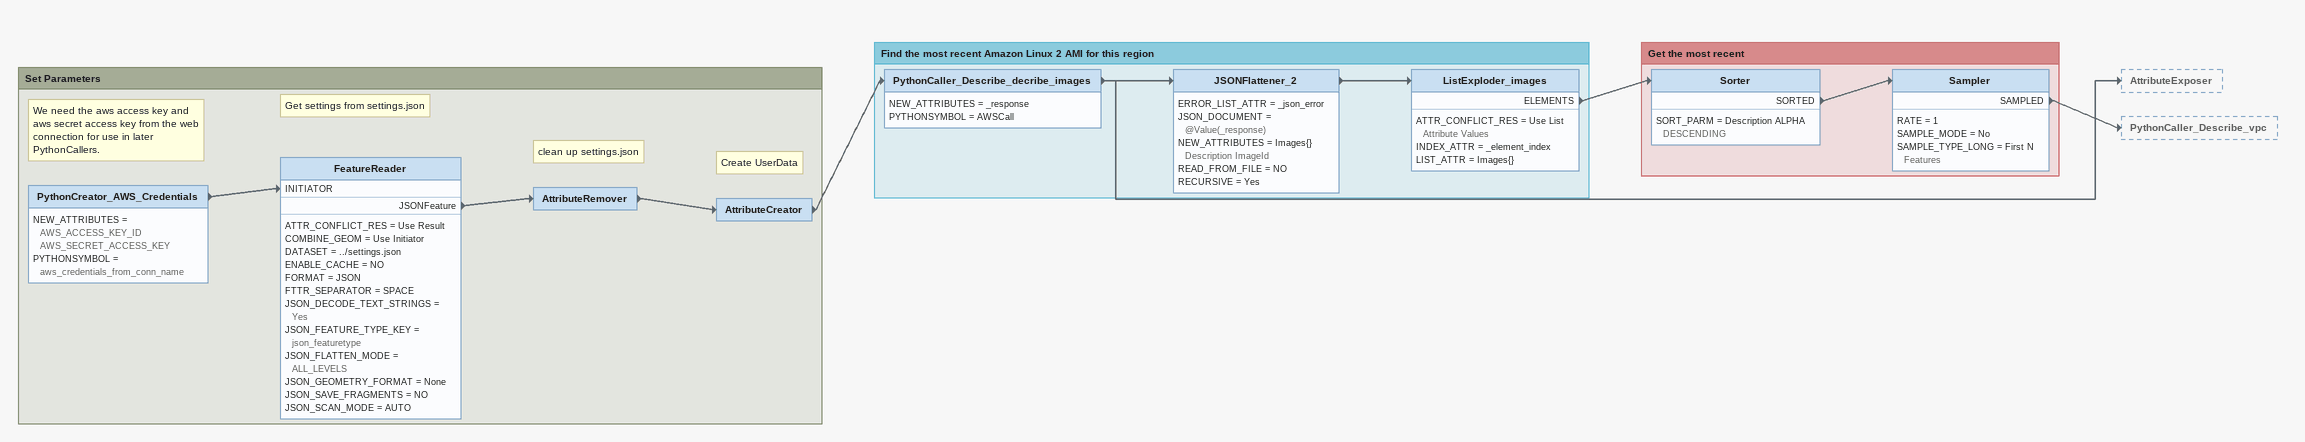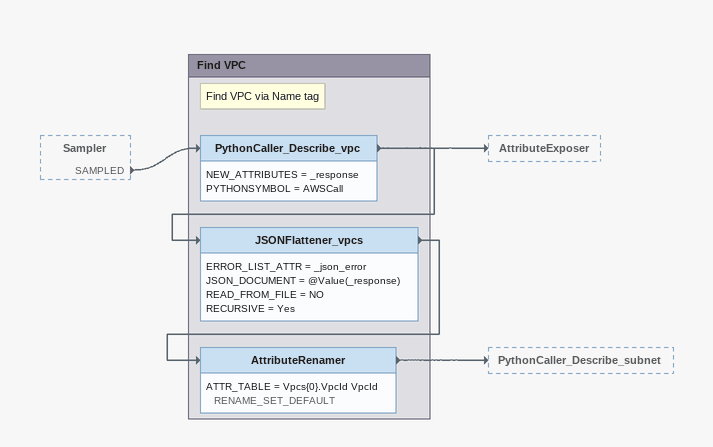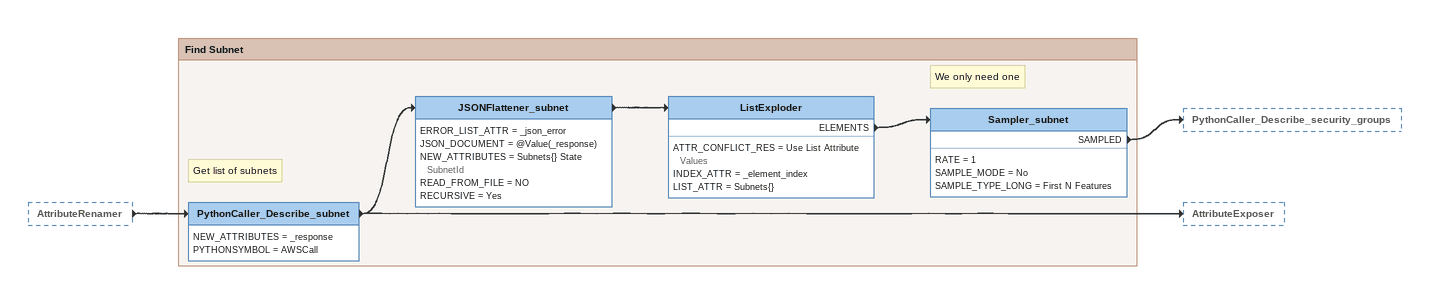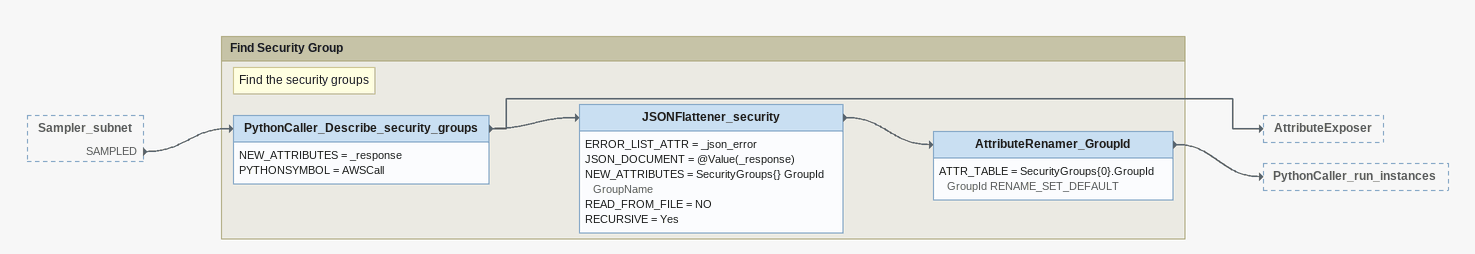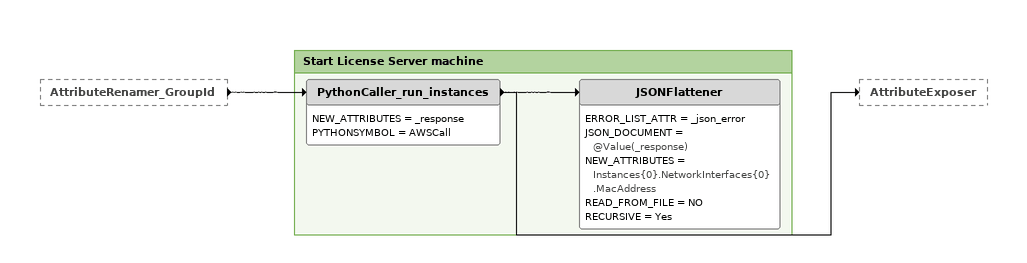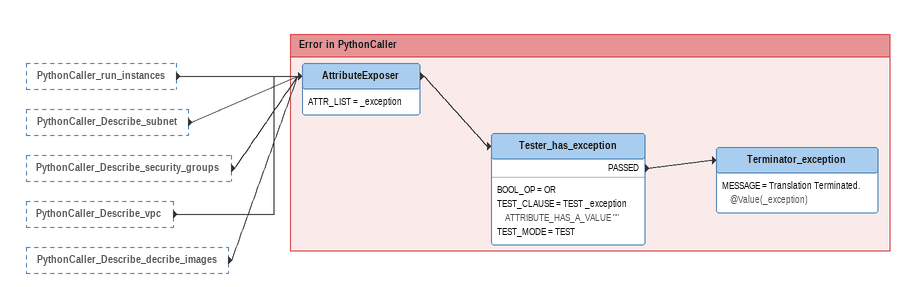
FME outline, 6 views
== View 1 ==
Bookmark: Set Parameters
Note: We need the aws access key and aws secret access key from the web connection for use in later PythonCallers.
PythonCreator_AWS_Credentials
    NEW_ATTRIBUTES = AWS_ACCESS_KEY_ID AWS_SECRET_ACCESS_KEY
    PYTHONSYMBOL = aws_credentials_from_conn_name
    -> FeatureReader [INITIATOR]
Note: Get settings from settings.json
FeatureReader
    ATTR_CONFLICT_RES = Use Result
    COMBINE_GEOM = Use Initiator
    DATASET = ../settings.json
    ENABLE_CACHE = NO
    FORMAT = JSON
    FTTR_SEPARATOR = SPACE
    JSON_DECODE_TEXT_STRINGS = Yes
    JSON_FEATURE_TYPE_KEY = json_featuretype
    JSON_FLATTEN_MODE = ALL_LEVELS
    JSON_GEOMETRY_FORMAT = None
    JSON_SAVE_FRAGMENTS = NO
    JSON_SCAN_MODE = AUTO
    JSONFeature -> AttributeRemover
Note: clean up settings.json
AttributeRemover
    -> AttributeCreator
Note: Create UserData
AttributeCreator
    -> PythonCaller_Describe_decribe_images

Bookmark: Find the most recent Amazon Linux 2 AMI for this region
PythonCaller_Describe_decribe_images
    NEW_ATTRIBUTES = _response
    PYTHONSYMBOL = AWSCall
    -> JSONFlattener_2
    -> AttributeExposer
JSONFlattener_2
    ERROR_LIST_ATTR = _json_error
    JSON_DOCUMENT = @Value(_response)
    NEW_ATTRIBUTES = Images{} Description ImageId
    READ_FROM_FILE = NO
    RECURSIVE = Yes
    -> ListExploder_images
ListExploder_images
    ATTR_CONFLICT_RES = Use List Attribute Values
    INDEX_ATTR = _element_index
    LIST_ATTR = Images{}
    ELEMENTS -> Sorter

Bookmark: Get the most recent
Sorter
    SORT_PARM = Description ALPHA DESCENDING
    SORTED -> Sampler
Sampler
    RATE = 1
    SAMPLE_MODE = No
    SAMPLE_TYPE_LONG = First N Features
    SAMPLED -> PythonCaller_Describe_vpc

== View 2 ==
Sampler [outside]
    SAMPLED -> PythonCaller_Describe_vpc

Bookmark: Find VPC
Note: Find VPC via Name tag
PythonCaller_Describe_vpc
    NEW_ATTRIBUTES = _response
    PYTHONSYMBOL = AWSCall
    -> JSONFlattener_vpcs
    -> AttributeExposer
JSONFlattener_vpcs
    ERROR_LIST_ATTR = _json_error
    JSON_DOCUMENT = @Value(_response)
    READ_FROM_FILE = NO
    RECURSIVE = Yes
    -> AttributeRenamer
AttributeRenamer
    ATTR_TABLE = Vpcs{0}.VpcId VpcId RENAME_SET_DEFAULT
    -> PythonCaller_Describe_subnet

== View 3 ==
AttributeRenamer [outside]
    -> PythonCaller_Describe_subnet

Bookmark: Find Subnet
Note: Get list of subnets
PythonCaller_Describe_subnet
    NEW_ATTRIBUTES = _response
    PYTHONSYMBOL = AWSCall
    -> JSONFlattener_subnet
    -> AttributeExposer
JSONFlattener_subnet
    ERROR_LIST_ATTR = _json_error
    JSON_DOCUMENT = @Value(_response)
    NEW_ATTRIBUTES = Subnets{} State SubnetId
    READ_FROM_FILE = NO
    RECURSIVE = Yes
    -> ListExploder
ListExploder
    ATTR_CONFLICT_RES = Use List Attribute Values
    INDEX_ATTR = _element_index
    LIST_ATTR = Subnets{}
    ELEMENTS -> Sampler_subnet
Note: We only need one
Sampler_subnet
    RATE = 1
    SAMPLE_MODE = No
    SAMPLE_TYPE_LONG = First N Features
    SAMPLED -> PythonCaller_Describe_security_groups

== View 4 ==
Sampler_subnet [outside]
    SAMPLED -> PythonCaller_Describe_security_groups

Bookmark: Find Security Group
Note: Find the security groups
PythonCaller_Describe_security_groups
    NEW_ATTRIBUTES = _response
    PYTHONSYMBOL = AWSCall
    -> JSONFlattener_security
    -> AttributeExposer
JSONFlattener_security
    ERROR_LIST_ATTR = _json_error
    JSON_DOCUMENT = @Value(_response)
    NEW_ATTRIBUTES = SecurityGroups{} GroupId GroupName
    READ_FROM_FILE = NO
    RECURSIVE = Yes
    -> AttributeRenamer_GroupId
AttributeRenamer_GroupId
    ATTR_TABLE = SecurityGroups{0}.GroupId GroupId RENAME_SET_DEFAULT
    -> PythonCaller_run_instances

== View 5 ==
AttributeRenamer_GroupId [outside]
    -> PythonCaller_run_instances

Bookmark: Start License Server machine
PythonCaller_run_instances
    NEW_ATTRIBUTES = _response
    PYTHONSYMBOL = AWSCall
    -> JSONFlattener
    -> AttributeExposer
JSONFlattener
    ERROR_LIST_ATTR = _json_error
    JSON_DOCUMENT = @Value(_response)
    NEW_ATTRIBUTES = Instances{0}.NetworkInterfaces{0}.MacAddress
    READ_FROM_FILE = NO
    RECURSIVE = Yes

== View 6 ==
PythonCaller_run_instances [outside]
    -> AttributeExposer
PythonCaller_Describe_subnet [outside]
    -> AttributeExposer
PythonCaller_Describe_security_groups [outside]
    -> AttributeExposer
PythonCaller_Describe_vpc [outside]
    -> AttributeExposer
PythonCaller_Describe_decribe_images [outside]
    -> AttributeExposer

Bookmark: Error in PythonCaller
AttributeExposer
    ATTR_LIST = _exception
    -> Tester_has_exception
Tester_has_exception
    BOOL_OP = OR
    TEST_CLAUSE = TEST _exception ATTRIBUTE_HAS_A_VALUE ""
    TEST_MODE = TEST
    PASSED -> Terminator_exception
Terminator_exception
    MESSAGE = Translation Terminated. @Value(_exception)
